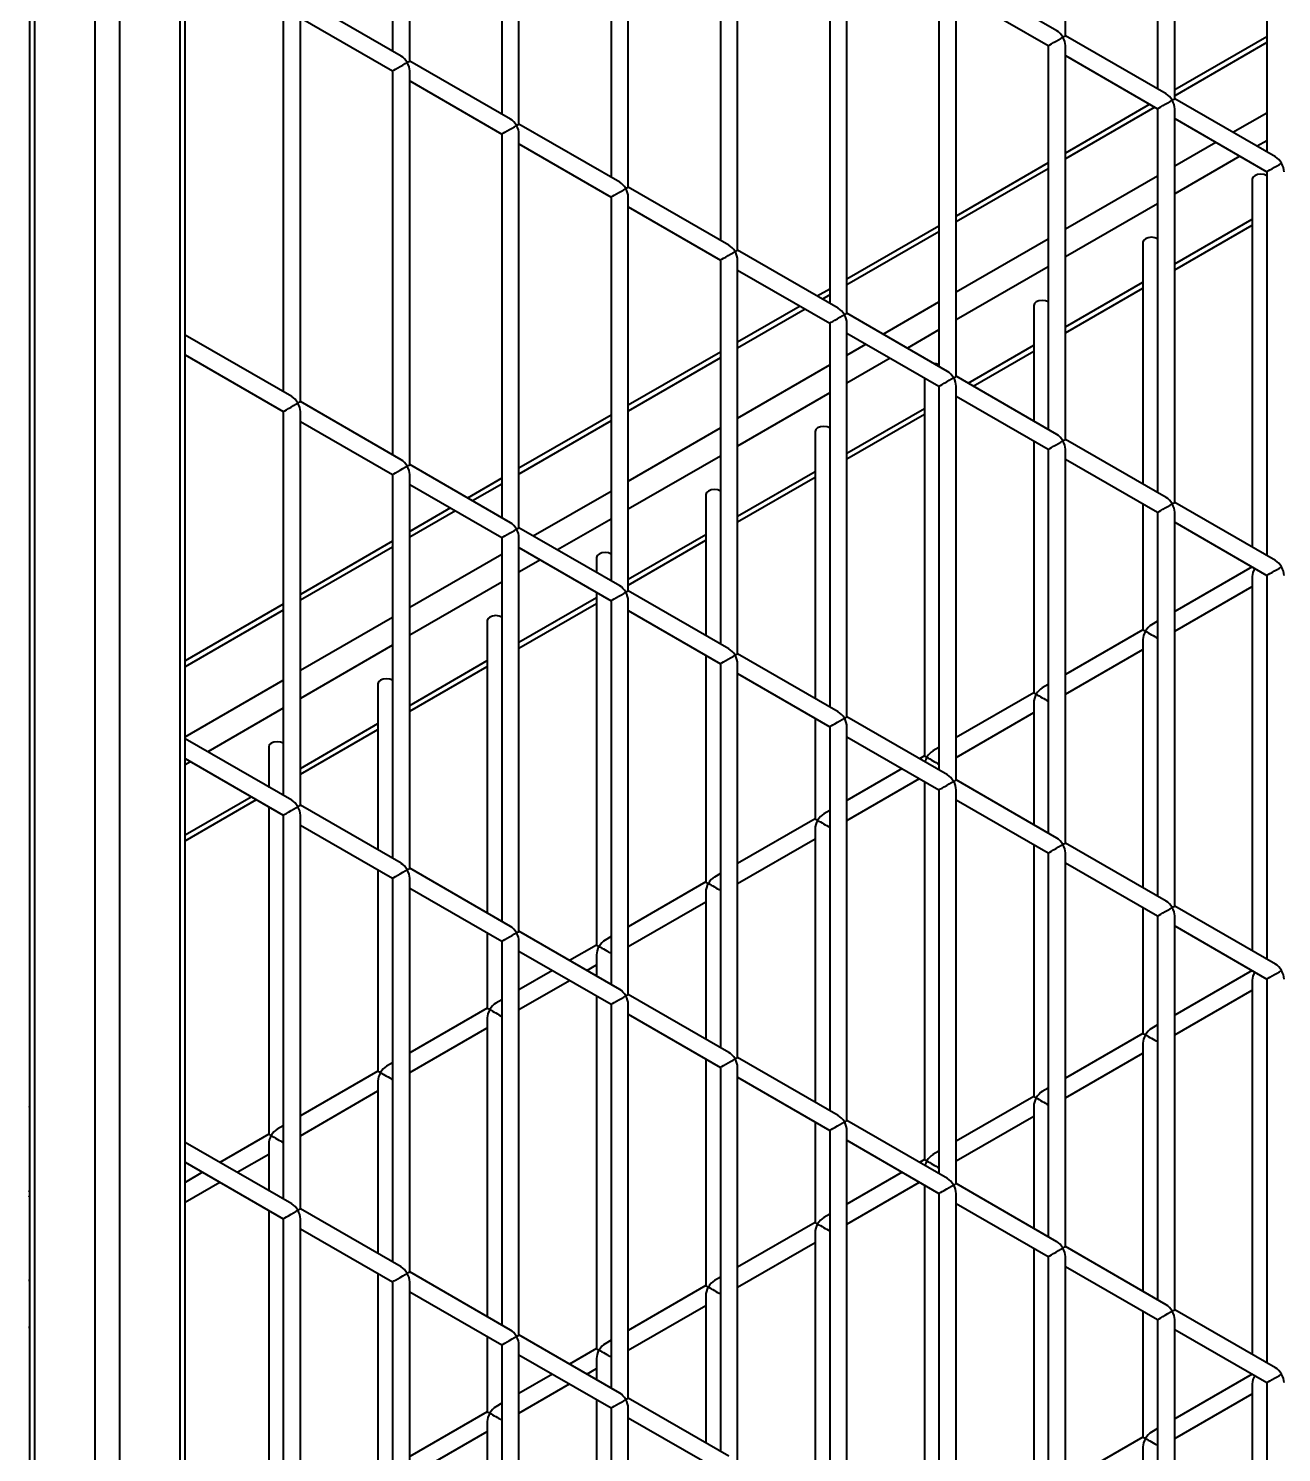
# Model space of a CAD drawing. Header units: millimetres. Extents: x 0 to 297, y 0 to 210.
# Drawn here: x 234.023 to 237.671, y 98.726 to 102.874 of the extents above; entities that cross this region are included whole.
import ezdxf

# ---------------------------------------------------------------- set-up
doc = ezdxf.new("R2010")
doc.units = ezdxf.units.MM
doc.layers.add('轮廓实线层', color=7, linetype='Continuous', lineweight=40)

msp = doc.modelspace()

# ---------------------------------------------------------------- linework, layer by layer
at = {"layer": '轮廓实线层', "color": 7, "linetype": 'Continuous', "lineweight": 40}
for p, q in [((234.2171, 93.6401), (234.2171, 108.3379)), ((234.2878, 108.297), (234.2878, 93.681)), ((234.4646, 93.783), (234.4646, 107.9908)), ((234.4792, 93.7915), (234.4792, 107.9416)), ((234.0256, 106.83), (234.0256, 95.2142)), ((237.0422, 102.8532), (237.0422, 104.0001)), ((235.083, 103.9265), (235.083, 102.8084)), ((235.133, 102.7795), (235.133, 103.9265)), ((237.3104, 103.8164), (237.3104, 102.6983)), ((237.3604, 102.6695), (237.3604, 103.8164)), ((235.4012, 103.7428), (235.4012, 102.6247)), ((235.4512, 102.5958), (235.4512, 103.7428)), ((237.6286, 103.6327), (237.6286, 102.5147)), ((235.7194, 103.5591), (235.7194, 102.441)), ((235.7694, 102.4121), (235.7694, 103.5591)), ((236.0376, 103.3754), (236.0376, 102.2573)), ((236.0876, 102.2284), (236.0876, 103.3754)), ((236.3558, 103.1917), (236.3558, 102.0736)), ((236.4058, 102.0447), (236.4058, 103.1917)), ((236.674, 103.008), (236.674, 101.8899)), ((237.0172, 102.8676), (236.724, 103.0369)), ((236.724, 101.861), (236.724, 103.008)), ((236.724, 102.9791), (236.9922, 102.8243)), ((234.7648, 102.9343), (234.7648, 101.8162)), ((235.108, 102.7939), (234.8148, 102.9632)), ((234.8148, 101.7874), (234.8148, 102.9343)), ((234.8148, 102.9055), (235.083, 102.7506)), ((237.3354, 102.6839), (237.0422, 102.8532)), ((237.6286, 102.85), (237.3604, 102.6952)), ((236.9922, 102.8243), (236.9922, 101.7062)), ((237.0422, 101.6773), (237.0422, 102.8243)), ((235.4262, 102.6102), (235.133, 102.7795)), ((237.0422, 102.7954), (237.3104, 102.6406)), ((235.083, 102.7506), (235.083, 101.6325)), ((235.133, 101.6037), (235.133, 102.7506)), ((235.133, 102.7218), (235.4012, 102.5669)), ((237.2882, 102.6535), (237.0422, 102.5115)), ((237.3104, 102.6406), (237.3104, 101.5225)), ((237.6536, 102.5002), (237.3604, 102.6695)), ((237.3604, 101.4937), (237.3604, 102.6406)), ((235.7444, 102.4266), (235.4512, 102.5958)), ((237.3604, 102.6117), (237.6286, 102.4569)), ((235.4012, 102.5669), (235.4012, 101.4489)), ((235.4512, 101.42), (235.4512, 102.5669)), ((235.4512, 102.5381), (235.7194, 102.3832)), ((236.9922, 102.4826), (236.724, 102.3278)), ((237.5862, 102.4352), (237.5862, 101.3633)), ((237.6286, 102.4569), (237.6286, 101.3388)), ((235.7194, 102.3832), (235.7194, 101.2652)), ((236.0626, 102.2429), (235.7694, 102.4121)), ((235.7694, 101.2363), (235.7694, 102.3832)), ((235.7694, 102.3544), (236.0376, 102.1996)), ((237.3604, 102.1715), (237.5862, 102.3018)), ((236.674, 102.2989), (236.4058, 102.1441)), ((236.3808, 102.0592), (236.0876, 102.2284)), ((237.268, 102.2515), (237.268, 101.547)), ((236.0376, 102.1996), (236.0376, 101.0815)), ((236.0876, 101.0526), (236.0876, 102.1996)), ((236.0876, 102.1707), (236.3558, 102.0159)), ((236.3558, 102.1152), (236.3198, 102.0944)), ((237.0422, 101.9878), (237.268, 102.1181)), ((236.2698, 102.0655), (236.0876, 101.9604)), ((236.9498, 102.0678), (236.9498, 101.7307)), ((236.3558, 102.0159), (236.3558, 100.8978)), ((236.699, 101.8755), (236.4058, 102.0447)), ((236.4058, 100.8689), (236.4058, 102.0159)), ((234.7898, 101.8018), (234.4792, 101.9811)), ((236.4058, 101.987), (236.674, 101.8322)), ((236.0376, 101.9315), (235.7694, 101.7767)), ((236.7734, 101.8326), (236.9498, 101.9344)), ((234.4792, 101.9234), (234.7648, 101.7585)), ((236.6316, 101.8567), (236.6316, 100.7554)), ((237.0172, 101.6918), (236.724, 101.861)), ((236.674, 101.8322), (236.674, 100.7141)), ((236.724, 100.6852), (236.724, 101.8322)), ((236.724, 101.8033), (236.9922, 101.6485)), ((235.108, 101.6181), (234.8148, 101.7874)), ((234.7648, 101.7585), (234.7648, 100.6404)), ((234.8148, 100.6116), (234.8148, 101.7585)), ((234.8148, 101.7296), (235.083, 101.5748)), ((235.7194, 101.7478), (235.4512, 101.593)), ((236.4058, 101.6204), (236.6316, 101.7507)), ((236.3134, 101.7004), (236.3134, 100.9223)), ((236.9498, 101.673), (236.9498, 100.9391)), ((236.9922, 101.6485), (236.9922, 100.5304)), ((237.3354, 101.5081), (237.0422, 101.6773)), ((237.0422, 100.5015), (237.0422, 101.6485)), ((235.4262, 101.4344), (235.133, 101.6037)), ((237.0422, 101.6196), (237.3104, 101.4648)), ((235.083, 101.5748), (235.083, 100.4567)), ((235.133, 100.4279), (235.133, 101.5748)), ((235.4012, 101.5641), (235.3014, 101.5065)), ((236.0876, 101.4367), (236.3134, 101.567)), ((235.133, 101.5459), (235.4012, 101.3911)), ((235.9952, 101.5167), (235.9952, 101.106)), ((235.2514, 101.4776), (235.133, 101.4093)), ((237.268, 101.4893), (237.268, 101.1228)), ((237.6536, 101.3244), (237.3604, 101.4937)), ((237.3104, 101.4648), (237.3104, 100.3467)), ((237.3604, 100.3178), (237.3604, 101.4648)), ((237.3604, 101.4359), (237.6286, 101.2811)), ((235.4012, 101.3911), (235.4012, 100.273)), ((235.7444, 101.2507), (235.4512, 101.42)), ((235.4512, 100.2442), (235.4512, 101.3911)), ((235.083, 101.3805), (234.8148, 101.2256)), ((235.4512, 101.3623), (235.7194, 101.2074)), ((235.7694, 101.253), (235.9952, 101.3833)), ((235.677, 101.333), (235.677, 101.2897)), ((237.5854, 101.306), (237.3604, 101.1761)), ((237.5862, 101.2776), (237.5862, 100.1875)), ((237.6286, 101.2811), (237.6286, 100.163)), ((235.677, 101.2319), (235.677, 100.2043)), ((236.0626, 101.067), (235.7694, 101.2363)), ((237.3604, 101.1184), (237.5862, 101.2487)), ((234.7648, 101.1968), (234.4792, 101.0319)), ((235.4512, 101.0693), (235.677, 101.1996)), ((235.7194, 101.2074), (235.7194, 100.0893)), ((235.7694, 100.0605), (235.7694, 101.2074)), ((235.3588, 101.1493), (235.3588, 100.2975)), ((235.7694, 101.1786), (236.0376, 101.0237)), ((237.3104, 101.1473), (237.293, 101.1372)), ((237.268, 101.1228), (237.0422, 100.9924)), ((237.0422, 100.9347), (237.268, 101.065)), ((237.268, 101.0939), (237.268, 100.3712)), ((235.133, 100.8856), (235.3588, 101.0159)), ((235.9952, 101.0482), (235.9952, 100.388)), ((236.0376, 101.0237), (236.0376, 99.9057)), ((236.3808, 100.8833), (236.0876, 101.0526)), ((236.0876, 99.8768), (236.0876, 101.0237)), ((236.0876, 100.9949), (236.3558, 100.84)), ((235.0406, 100.9656), (235.0406, 100.4812)), ((236.9498, 100.9391), (236.724, 100.8087)), ((236.9922, 100.9636), (236.9748, 100.9535)), ((236.9498, 100.9102), (236.9498, 100.5549)), ((236.3134, 100.8645), (236.3134, 100.5717)), ((236.699, 100.6997), (236.4058, 100.8689)), ((236.724, 100.751), (236.9498, 100.8813)), ((234.8148, 100.7019), (235.0406, 100.8323)), ((236.3558, 100.84), (236.3558, 99.722)), ((236.4058, 99.6931), (236.4058, 100.84)), ((236.4058, 100.8112), (236.674, 100.6564)), ((234.7898, 100.626), (234.4792, 100.8053)), ((234.7224, 100.782), (234.7224, 100.6649)), ((236.674, 100.7799), (236.6566, 100.7698)), ((234.4792, 100.7476), (234.7648, 100.5827)), ((236.6316, 100.7554), (236.617, 100.747)), ((236.567, 100.7181), (236.4058, 100.625)), ((236.4058, 100.5673), (236.617, 100.6892)), ((237.0172, 100.516), (236.724, 100.6852)), ((236.6316, 100.6808), (236.6316, 99.5796)), ((236.674, 100.6564), (236.674, 99.5383)), ((236.724, 99.5094), (236.724, 100.6564)), ((234.4792, 100.5082), (234.6866, 100.6279)), ((234.7224, 100.6072), (234.7224, 99.6532)), ((235.108, 100.4423), (234.8148, 100.6116)), ((236.724, 100.6275), (236.9922, 100.4727)), ((234.7648, 100.5827), (234.7648, 99.4646)), ((234.8148, 99.4357), (234.8148, 100.5827)), ((236.3134, 100.5717), (236.0876, 100.4414)), ((236.3558, 100.5962), (236.3384, 100.5861)), ((234.8148, 100.5538), (235.083, 100.399)), ((236.3134, 100.5428), (236.3134, 99.7465)), ((236.0876, 100.3836), (236.3134, 100.514)), ((236.9498, 100.4972), (236.9498, 99.7633)), ((237.3354, 100.3323), (237.0422, 100.5015)), ((236.9922, 100.4727), (236.9922, 99.3546)), ((237.0422, 99.3257), (237.0422, 100.4727)), ((237.0422, 100.4438), (237.3104, 100.289)), ((235.0406, 100.4235), (235.0406, 99.8369)), ((235.083, 100.399), (235.083, 99.2809)), ((235.4262, 100.2586), (235.133, 100.4279)), ((235.133, 99.252), (235.133, 100.399)), ((236.0376, 100.4125), (236.0202, 100.4024)), ((235.133, 100.3701), (235.4012, 100.2153)), ((235.9952, 100.388), (235.7694, 100.2577)), ((235.9952, 100.3591), (235.9952, 99.9301)), ((235.7694, 100.1999), (235.9952, 100.3303)), ((237.268, 100.3135), (237.268, 99.9469)), ((237.6536, 100.1486), (237.3604, 100.3178)), ((237.3104, 100.289), (237.3104, 99.1709)), ((237.3604, 99.142), (237.3604, 100.289)), ((235.3588, 100.2398), (235.3588, 100.0206)), ((235.7444, 100.0749), (235.4512, 100.2442)), ((235.7194, 100.2288), (235.702, 100.2187)), ((237.3604, 100.2601), (237.6286, 100.1053)), ((235.4012, 100.2153), (235.4012, 99.0972)), ((235.4512, 99.0684), (235.4512, 100.2153)), ((235.4512, 100.1864), (235.7194, 100.0316)), ((235.677, 100.2043), (235.5986, 100.1591)), ((235.6486, 100.1302), (235.677, 100.1466)), ((235.677, 100.1754), (235.677, 100.1138)), ((235.5486, 100.1302), (235.4512, 100.074)), ((237.5854, 100.1302), (237.3604, 100.0003)), ((237.5862, 100.1018), (237.5862, 99.0117)), ((237.6286, 100.1053), (237.6286, 98.9872)), ((235.4512, 100.0162), (235.5986, 100.1013)), ((236.0626, 99.8912), (235.7694, 100.0605)), ((237.3604, 99.9426), (237.5862, 100.0729)), ((235.3588, 100.0206), (235.133, 99.8903)), ((235.4012, 100.0451), (235.3838, 100.035)), ((235.677, 100.0561), (235.677, 99.0285)), ((235.7194, 100.0316), (235.7194, 98.9135)), ((235.7694, 98.8847), (235.7694, 100.0316)), ((235.3588, 99.9917), (235.3588, 99.1217)), ((235.7694, 100.0027), (236.0376, 99.8479)), ((235.133, 99.8325), (235.3588, 99.9629)), ((237.268, 99.9469), (237.0422, 99.8166)), ((237.3104, 99.9714), (237.293, 99.9614)), ((237.268, 99.9181), (237.268, 99.1954)), ((235.083, 99.8614), (235.0656, 99.8514)), ((235.9952, 99.8724), (235.9952, 99.2122)), ((236.3808, 99.7075), (236.0876, 99.8768)), ((237.0422, 99.7589), (237.268, 99.8892)), ((235.0406, 99.8369), (234.8148, 99.7066)), ((236.0376, 99.8479), (236.0376, 98.7298)), ((236.0876, 98.701), (236.0876, 99.8479)), ((236.0876, 99.8191), (236.3558, 99.6642)), ((234.8148, 99.6489), (235.0406, 99.7792)), ((235.0406, 99.8081), (235.0406, 99.3054)), ((236.9922, 99.7877), (236.9748, 99.7777)), ((234.0256, 99.7325), (234.0231, 99.731)), ((236.9498, 99.7633), (236.724, 99.6329)), ((236.9498, 99.7344), (236.9498, 99.3791)), ((236.3134, 99.6887), (236.3134, 99.3959)), ((236.699, 99.5238), (236.4058, 99.6931)), ((236.724, 99.5752), (236.9498, 99.7055)), ((234.7224, 99.6532), (234.5802, 99.5712)), ((234.7648, 99.6777), (234.7474, 99.6677)), ((236.3558, 99.6642), (236.3558, 98.5461)), ((236.4058, 98.5173), (236.4058, 99.6642)), ((234.7898, 99.4502), (234.4792, 99.6295)), ((234.7224, 99.6244), (234.7224, 99.4891)), ((236.4058, 99.6354), (236.674, 99.4805)), ((236.674, 99.6041), (236.6566, 99.594)), ((234.4792, 99.5718), (234.7648, 99.4069)), ((234.6302, 99.5423), (234.7224, 99.5955)), ((236.6316, 99.5796), (236.617, 99.5712)), ((234.5302, 99.5423), (234.4792, 99.5128)), ((236.567, 99.5423), (236.4058, 99.4492)), ((234.0231, 99.486), (234.0256, 99.4875)), ((234.4792, 99.4551), (234.5802, 99.5134)), ((236.4058, 99.3915), (236.617, 99.5134)), ((236.6316, 99.505), (236.6316, 98.4037)), ((236.674, 99.4805), (236.674, 98.3625)), ((237.0172, 99.3401), (236.724, 99.5094)), ((236.724, 98.3336), (236.724, 99.4805)), ((234.0231, 99.4732), (234.0256, 99.4728)), ((236.724, 99.4517), (236.9922, 99.2968)), ((234.7224, 99.4314), (234.7224, 98.4774)), ((234.7648, 99.4069), (234.7648, 98.2888)), ((235.108, 99.2665), (234.8148, 99.4357)), ((234.8148, 98.2599), (234.8148, 99.4069)), ((236.3558, 99.4204), (236.3384, 99.4103)), ((234.8148, 99.378), (235.083, 99.2232)), ((236.3134, 99.3959), (236.0876, 99.2655)), ((236.3134, 99.367), (236.3134, 98.5706)), ((236.0876, 99.2078), (236.3134, 99.3381)), ((236.9498, 99.3213), (236.9498, 98.5874)), ((237.3354, 99.1565), (237.0422, 99.3257)), ((236.9922, 99.2968), (236.9922, 98.1788)), ((237.0422, 98.1499), (237.0422, 99.2968)), ((235.0406, 99.2477), (235.0406, 98.6611)), ((235.4262, 99.0828), (235.133, 99.252)), ((236.0376, 99.2367), (236.0202, 99.2266)), ((237.0422, 99.268), (237.3104, 99.1132)), ((234.0231, 99.2283), (234.0256, 99.2278)), ((235.083, 99.2232), (235.083, 98.1051)), ((235.133, 98.0762), (235.133, 99.2232)), ((235.133, 99.1943), (235.4012, 99.0395)), ((235.9952, 99.2122), (235.7694, 99.0818)), ((235.7694, 99.0241), (235.9952, 99.1544)), ((235.9952, 99.1833), (235.9952, 98.7543)), ((237.268, 99.1376), (237.268, 98.7711)), ((237.3104, 99.1132), (237.3104, 97.9951)), ((237.6536, 98.9728), (237.3604, 99.142)), ((237.3604, 97.9662), (237.3604, 99.1132)), ((234.0256, 99.0905), (234.0231, 99.09)), ((235.7444, 98.8991), (235.4512, 99.0684)), ((237.3604, 99.0843), (237.6286, 98.9295)), ((235.3588, 99.064), (235.3588, 98.8448)), ((235.4012, 99.0395), (235.4012, 97.9214)), ((235.4512, 97.8925), (235.4512, 99.0395)), ((235.677, 99.0285), (235.5986, 98.9833)), ((235.7194, 99.053), (235.702, 99.0429)), ((235.4512, 99.0106), (235.7194, 98.8558)), ((235.677, 98.9996), (235.677, 98.938)), ((235.5486, 98.9544), (235.4512, 98.8982)), ((235.6486, 98.9544), (235.677, 98.9708)), ((237.5854, 98.9544), (237.3604, 98.8245)), ((235.4512, 98.8404), (235.5986, 98.9255)), ((237.5862, 98.926), (237.5862, 97.8359)), ((237.6286, 98.9295), (237.6286, 97.8114)), ((235.4012, 98.8693), (235.3838, 98.8592)), ((235.677, 98.8803), (235.677, 97.8527)), ((236.0626, 98.7154), (235.7694, 98.8847)), ((237.3604, 98.7668), (237.5862, 98.8971)), ((235.3588, 98.8448), (235.133, 98.7145)), ((235.3588, 98.8159), (235.3588, 97.9459)), ((235.7194, 98.8558), (235.7194, 97.7377)), ((235.7694, 97.7088), (235.7694, 98.8558)), ((235.7694, 98.8269), (236.0376, 98.6721)), ((235.133, 98.6567), (235.3588, 98.7871)), ((237.3104, 98.7956), (237.293, 98.7856)), ((237.268, 98.7711), (237.0422, 98.6408)), ((237.268, 98.7423), (237.268, 98.0196))]:
    msp.add_line(p, q, dxfattribs=at)
at = {"layer": '轮廓实线层', "color": 8, "linetype": 'Continuous', "lineweight": 40}
for p, q in [((234.0403, 106.8334), (234.0403, 95.2095)), ((237.6286, 102.8331), (237.3604, 102.6782)), ((237.3028, 102.645), (237.0422, 102.4946)), ((237.5296, 102.5718), (237.6286, 102.6289)), ((237.3604, 102.4741), (237.4796, 102.5429)), ((237.6286, 102.5473), (237.6003, 102.531)), ((237.5503, 102.5021), (237.3604, 102.3925)), ((236.9922, 102.4657), (236.724, 102.3109)), ((237.0422, 102.2904), (237.3104, 102.4452)), ((237.3104, 102.3636), (237.0422, 102.2088)), ((237.3604, 102.1884), (237.5862, 102.3187)), ((236.674, 102.282), (236.4058, 102.1272)), ((236.724, 102.1067), (236.9922, 102.2616)), ((236.9922, 102.1799), (236.724, 102.0251)), ((237.0422, 102.0047), (237.268, 102.135)), ((236.3558, 102.0983), (236.3344, 102.086)), ((236.2844, 102.0571), (236.0876, 101.9435)), ((236.5112, 101.9839), (236.674, 102.0779)), ((236.674, 101.9962), (236.5819, 101.9431)), ((236.4058, 101.923), (236.4612, 101.955)), ((236.7587, 101.841), (236.9498, 101.9513)), ((236.0376, 101.9146), (235.7694, 101.7598)), ((236.0876, 101.7393), (236.3558, 101.8942)), ((236.5319, 101.9142), (236.4058, 101.8414)), ((236.3558, 101.8125), (236.0876, 101.6577)), ((236.4058, 101.6373), (236.6316, 101.7676)), ((235.7194, 101.7309), (235.4512, 101.5761)), ((235.7694, 101.5557), (236.0376, 101.7105)), ((236.0376, 101.6288), (235.7694, 101.474)), ((236.0876, 101.4536), (236.3134, 101.5839)), ((235.4012, 101.5472), (235.316, 101.498)), ((235.4928, 101.396), (235.7194, 101.5268)), ((235.266, 101.4692), (235.133, 101.3924)), ((235.7194, 101.4451), (235.5635, 101.3552)), ((235.7694, 101.2699), (235.9952, 101.4002)), ((235.083, 101.3635), (234.8148, 101.2087)), ((235.133, 101.1883), (235.4012, 101.3431)), ((235.5135, 101.3263), (235.4512, 101.2903)), ((235.4012, 101.2614), (235.133, 101.1066)), ((235.4512, 101.0862), (235.677, 101.2165)), ((234.7648, 101.1798), (234.4792, 101.015)), ((234.8148, 101.0046), (235.083, 101.1594)), ((235.083, 101.0778), (234.8148, 100.9229)), ((235.133, 100.9025), (235.3588, 101.0329)), ((234.4792, 100.8108), (234.7648, 100.9757)), ((234.7648, 100.8941), (234.5451, 100.7672)), ((234.8148, 100.7188), (235.0406, 100.8492)), ((234.4951, 100.7384), (234.4792, 100.7292)), ((234.7219, 100.6652), (234.7224, 100.6655)), ((234.4792, 100.5251), (234.6719, 100.6363))]:
    msp.add_line(p, q, dxfattribs=at)
at = {"layer": '轮廓实线层', "color": 7, "linetype": 'Continuous', "lineweight": 40, "flags": 128}
for points in [[(237.6289, 102.4454), (237.6207, 102.4485), (237.6112, 102.4496), (237.6016, 102.4485), (237.5935, 102.4454), (237.5881, 102.4407), (237.5862, 102.4352)], [(237.3107, 102.2617), (237.3025, 102.2648), (237.293, 102.2659), (237.2834, 102.2648), (237.2753, 102.2617), (237.2699, 102.257), (237.268, 102.2515)], [(236.9925, 102.078), (236.9843, 102.0811), (236.9748, 102.0822), (236.9652, 102.0811), (236.9571, 102.078), (236.9517, 102.0733), (236.9498, 102.0678)], [(236.6743, 101.8943), (236.6662, 101.8974), (236.6592, 101.8985)], [(236.3561, 101.7106), (236.348, 101.7137), (236.3384, 101.7148), (236.3288, 101.7137), (236.3207, 101.7106), (236.3153, 101.7059), (236.3134, 101.7004)], [(236.0379, 101.5269), (236.0298, 101.5301), (236.0202, 101.5312), (236.0106, 101.5301), (236.0025, 101.5269), (235.9971, 101.5222), (235.9952, 101.5167)], [(235.7197, 101.3432), (235.7116, 101.3464), (235.702, 101.3475), (235.6924, 101.3464), (235.6843, 101.3432), (235.6789, 101.3386), (235.677, 101.333)], [(235.4015, 101.1595), (235.3934, 101.1627), (235.3838, 101.1638), (235.3742, 101.1627), (235.3661, 101.1595), (235.3607, 101.1549), (235.3588, 101.1493)], [(235.0833, 100.9759), (235.0752, 100.979), (235.0656, 100.9801), (235.056, 100.979), (235.0479, 100.9759), (235.0425, 100.9712), (235.0406, 100.9656)], [(234.7651, 100.7922), (234.757, 100.7953), (234.7474, 100.7964), (234.7378, 100.7953), (234.7297, 100.7922), (234.7243, 100.7875), (234.7224, 100.782)]]:
    msp.add_lwpolyline(points, dxfattribs=at)
at = {"layer": '轮廓实线层', "color": 7, "linetype": 'Continuous', "lineweight": 40}
for centre, major_axis, ratio, start_param, end_param in [((237.0172, 102.8387), (0.025, 0.0144), 0.00007, 3.141552, 5.497747), ((237.0172, 102.8387), (-0.0177, 0.0306), 0.577335, 4.712348, 5.497828), ((237.0172, 102.8387), (0.025, 0.0144), 0.00007, 5.497747, 6.283145), ((237.0172, 102.8387), (-0.0177, 0.0306), 0.577335, 3.92695, 4.712348), ((235.108, 102.7651), (0.025, 0.0144), 0.00007, 3.141552, 5.497747), ((235.108, 102.7651), (-0.0177, 0.0306), 0.577335, 4.712348, 5.497828), ((235.108, 102.7651), (0.025, 0.0144), 0.00007, 5.497747, 6.283145), ((235.108, 102.7651), (-0.0177, 0.0306), 0.577335, 3.92695, 4.712348), ((237.3354, 102.655), (-0.0177, 0.0306), 0.577335, 4.712348, 5.497828), ((237.3354, 102.655), (0.025, 0.0144), 0.00007, 3.141552, 5.497747), ((237.3354, 102.655), (0.025, 0.0144), 0.00007, 5.497747, 6.283145), ((237.3354, 102.655), (-0.0177, 0.0306), 0.577335, 3.92695, 4.712348), ((235.4262, 102.5814), (0.025, 0.0144), 0.00007, 3.141552, 5.497747), ((235.4262, 102.5814), (-0.0177, 0.0306), 0.577335, 4.712348, 5.497828), ((235.4262, 102.5814), (0.025, 0.0144), 0.00007, 5.497747, 6.283145), ((235.4262, 102.5814), (-0.0177, 0.0306), 0.577335, 3.92695, 4.712348), ((237.6536, 102.4714), (0.025, 0.0144), 0.00007, 3.141552, 5.497747), ((237.6536, 102.4714), (-0.0177, 0.0306), 0.577335, 4.712348, 5.497828), ((237.6536, 102.4714), (-0.0177, 0.0306), 0.577335, 3.92695, 4.712348), ((235.7444, 102.3977), (-0.0177, 0.0306), 0.577335, 4.712348, 5.497828), ((235.7444, 102.3977), (0.025, 0.0144), 0.00007, 3.141552, 5.497747), ((235.7444, 102.3977), (0.025, 0.0144), 0.00007, 5.497747, 6.283145), ((235.7444, 102.3977), (-0.0177, 0.0306), 0.577335, 3.92695, 4.712348), ((236.0626, 102.214), (0.025, 0.0144), 0.00007, 3.141552, 5.497747), ((236.0626, 102.214), (-0.0177, 0.0306), 0.577335, 4.712348, 5.497828), ((236.0626, 102.214), (0.025, 0.0144), 0.00007, 5.497747, 6.283145), ((236.0626, 102.214), (-0.0177, 0.0306), 0.577335, 3.92695, 4.712348), ((236.3808, 102.0303), (-0.0177, 0.0306), 0.577335, 4.712348, 5.497828), ((236.3808, 102.0303), (0.025, 0.0144), 0.00007, 3.141552, 5.497747), ((236.3808, 102.0303), (0.025, 0.0144), 0.00007, 5.497747, 6.283145), ((236.3808, 102.0303), (-0.0177, 0.0306), 0.577335, 3.92695, 4.712348), ((236.699, 101.8466), (0.025, 0.0144), 0.00007, 3.141552, 5.497747), ((236.699, 101.8466), (-0.0177, 0.0306), 0.577335, 4.712348, 5.497828), ((236.699, 101.8466), (0.025, 0.0144), 0.00007, 5.497747, 6.283145), ((236.699, 101.8466), (-0.0177, 0.0306), 0.577335, 3.92695, 4.712348), ((234.7898, 101.7729), (0.025, 0.0144), 0.00007, 3.141552, 5.497747), ((234.7898, 101.7729), (-0.0177, 0.0306), 0.577335, 4.712348, 5.497828), ((234.7898, 101.7729), (0.025, 0.0144), 0.00007, 5.497747, 6.283145), ((234.7898, 101.7729), (-0.0177, 0.0306), 0.577335, 3.92695, 4.712348), ((237.0172, 101.6629), (-0.0177, 0.0306), 0.577335, 4.712348, 5.497828), ((237.0172, 101.6629), (0.025, 0.0144), 0.00007, 3.141552, 5.497747), ((237.0172, 101.6629), (0.025, 0.0144), 0.00007, 5.497747, 6.283145), ((237.0172, 101.6629), (-0.0177, 0.0306), 0.577335, 3.92695, 4.712348), ((235.108, 101.5892), (0.025, 0.0144), 0.00007, 3.141552, 5.497747), ((235.108, 101.5892), (-0.0177, 0.0306), 0.577335, 4.712348, 5.497828), ((235.108, 101.5892), (0.025, 0.0144), 0.00007, 5.497747, 6.283145), ((235.108, 101.5892), (-0.0177, 0.0306), 0.577335, 3.92695, 4.712348), ((237.3354, 101.4792), (0.025, 0.0144), 0.00007, 3.141552, 5.497747), ((237.3354, 101.4792), (-0.0177, 0.0306), 0.577335, 4.712348, 5.497828), ((237.3354, 101.4792), (0.025, 0.0144), 0.00007, 5.497747, 6.283145), ((237.3354, 101.4792), (-0.0177, 0.0306), 0.577335, 3.92695, 4.712348), ((235.4262, 101.4056), (-0.0177, 0.0306), 0.577335, 4.712348, 5.497828), ((235.4262, 101.4056), (0.025, 0.0144), 0.00007, 3.141552, 5.497747), ((235.4262, 101.4056), (0.025, 0.0144), 0.00007, 5.497747, 6.283145), ((235.4262, 101.4056), (-0.0177, 0.0306), 0.577335, 3.92695, 4.712348), ((237.6536, 101.2955), (0.025, 0.0144), 0.00007, 3.141552, 5.497747), ((237.6536, 101.2955), (-0.0177, 0.0306), 0.577335, 4.712348, 5.497828), ((237.6536, 101.2955), (-0.0177, 0.0306), 0.577335, 3.92695, 4.712348), ((237.6112, 101.292), (0.0177, 0.0306), 0.577335, 1.570837, 2.356235), ((235.7444, 101.2219), (0.025, 0.0144), 0.00007, 3.141552, 5.497747), ((235.7444, 101.2219), (-0.0177, 0.0306), 0.577335, 4.712348, 5.497828), ((235.7444, 101.2219), (0.025, 0.0144), 0.00007, 5.497747, 6.283145), ((235.7444, 101.2219), (-0.0177, 0.0306), 0.577335, 3.92695, 4.712348), ((237.293, 101.1083), (0.025, -0.0144), 0.00007, 3.141633, 3.927031), ((237.293, 101.1083), (0.0177, 0.0306), 0.577335, 1.570837, 2.356235), ((237.293, 101.1083), (0.0177, 0.0306), 0.577335, 0.785358, 1.570837), ((237.293, 101.1083), (0.025, -0.0144), 0.00007, 3.927031, 5.483713), ((236.0626, 101.0382), (-0.0177, 0.0306), 0.577335, 4.712348, 5.497828), ((236.0626, 101.0382), (0.025, 0.0144), 0.00007, 3.141552, 5.497747), ((236.0626, 101.0382), (0.025, 0.0144), 0.00007, 5.497747, 6.283145), ((236.0626, 101.0382), (-0.0177, 0.0306), 0.577335, 3.92695, 4.712348), ((236.9748, 100.9246), (0.025, -0.0144), 0.00007, 3.141633, 3.927031), ((236.9748, 100.9246), (0.0177, 0.0306), 0.577335, 1.570837, 2.356235), ((236.9748, 100.9246), (0.0177, 0.0306), 0.577335, 0.785358, 1.570837), ((236.9748, 100.9246), (0.025, -0.0144), 0.00007, 3.927031, 5.483713), ((236.3808, 100.8545), (0.025, 0.0144), 0.00007, 3.141552, 5.497747), ((236.3808, 100.8545), (-0.0177, 0.0306), 0.577335, 4.712348, 5.497828), ((236.3808, 100.8545), (0.025, 0.0144), 0.00007, 5.497747, 6.283145), ((236.3808, 100.8545), (-0.0177, 0.0306), 0.577335, 3.92695, 4.712348), ((236.6566, 100.7409), (0.0177, 0.0306), 0.577335, 0.785358, 1.570837), ((236.6566, 100.7409), (0.025, -0.0144), 0.00007, 3.141633, 3.927031), ((236.6566, 100.7409), (0.0177, 0.0306), 0.577335, 1.570837, 1.994966), ((236.6566, 100.7409), (0.025, -0.0144), 0.00007, 3.927031, 5.483713), ((236.699, 100.6708), (-0.0177, 0.0306), 0.577335, 4.712348, 5.497828), ((236.699, 100.6708), (0.025, 0.0144), 0.00007, 5.497747, 6.283145), ((236.699, 100.6708), (0.025, 0.0144), 0.00007, 3.141552, 5.497747), ((236.699, 100.6708), (-0.0177, 0.0306), 0.577335, 3.92695, 4.712348), ((234.7898, 100.5971), (0.025, 0.0144), 0.00007, 3.141552, 5.497747), ((234.7898, 100.5971), (-0.0177, 0.0306), 0.577335, 4.712348, 5.497828), ((234.7898, 100.5971), (0.025, 0.0144), 0.00007, 5.497747, 6.283145), ((234.7898, 100.5971), (-0.0177, 0.0306), 0.577335, 3.92695, 4.712348), ((236.3384, 100.5573), (0.025, -0.0144), 0.00007, 3.141633, 3.927031), ((236.3384, 100.5573), (0.0177, 0.0306), 0.577335, 1.570837, 2.356235), ((236.3384, 100.5573), (0.0177, 0.0306), 0.577335, 0.785358, 1.570837), ((236.3384, 100.5573), (0.025, -0.0144), 0.00007, 3.927031, 5.483713), ((237.0172, 100.4871), (0.025, 0.0144), 0.00007, 3.141552, 5.497747), ((237.0172, 100.4871), (-0.0177, 0.0306), 0.577335, 4.712348, 5.497828), ((237.0172, 100.4871), (0.025, 0.0144), 0.00007, 5.497747, 6.283145), ((237.0172, 100.4871), (-0.0177, 0.0306), 0.577335, 3.92695, 4.712348), ((235.108, 100.4134), (-0.0177, 0.0306), 0.577335, 4.712348, 5.497828), ((235.108, 100.4134), (0.025, 0.0144), 0.00007, 3.141552, 5.497747), ((235.108, 100.4134), (0.025, 0.0144), 0.00007, 5.497747, 6.283145), ((235.108, 100.4134), (-0.0177, 0.0306), 0.577335, 3.92695, 4.712348), ((236.0202, 100.3736), (0.0177, 0.0306), 0.577335, 0.785358, 1.570837), ((236.0202, 100.3736), (0.025, -0.0144), 0.00007, 3.141633, 3.927031), ((236.0202, 100.3736), (0.0177, 0.0306), 0.577335, 1.570837, 2.356235), ((236.0202, 100.3736), (0.025, -0.0144), 0.00007, 3.927031, 5.483713), ((237.3354, 100.3034), (0.025, 0.0144), 0.00007, 3.141552, 5.497747), ((237.3354, 100.3034), (-0.0177, 0.0306), 0.577335, 4.712348, 5.497828), ((237.3354, 100.3034), (0.025, 0.0144), 0.00007, 5.497747, 6.283145), ((237.3354, 100.3034), (-0.0177, 0.0306), 0.577335, 3.92695, 4.712348), ((235.4262, 100.2297), (0.025, 0.0144), 0.00007, 3.141552, 5.497747), ((235.4262, 100.2297), (-0.0177, 0.0306), 0.577335, 4.712348, 5.497828), ((235.4262, 100.2297), (0.025, 0.0144), 0.00007, 5.497747, 6.283145), ((235.4262, 100.2297), (-0.0177, 0.0306), 0.577335, 3.92695, 4.712348), ((235.702, 100.1899), (0.025, -0.0144), 0.00007, 3.141633, 3.927031), ((235.702, 100.1899), (0.0177, 0.0306), 0.577335, 1.570837, 2.356235), ((235.702, 100.1899), (0.0177, 0.0306), 0.577335, 0.785358, 1.570837), ((235.702, 100.1899), (0.025, -0.0144), 0.00007, 3.927031, 5.483713), ((237.6536, 100.1197), (-0.0177, 0.0306), 0.577335, 4.712348, 5.497828), ((237.6112, 100.1162), (0.0177, 0.0306), 0.577335, 1.570837, 2.356235), ((237.6536, 100.1197), (0.025, 0.0144), 0.00007, 3.141552, 5.497747), ((237.6536, 100.1197), (-0.0177, 0.0306), 0.577335, 3.92695, 4.712348), ((235.7444, 100.046), (-0.0177, 0.0306), 0.577335, 4.712348, 5.497828), ((235.7444, 100.046), (0.025, 0.0144), 0.00007, 5.497747, 6.283145), ((235.3838, 100.0062), (0.025, -0.0144), 0.00007, 3.141633, 3.927031), ((235.3838, 100.0062), (0.0177, 0.0306), 0.577335, 0.785358, 1.570837), ((235.7444, 100.046), (0.025, 0.0144), 0.00007, 3.141552, 5.497747), ((235.7444, 100.046), (-0.0177, 0.0306), 0.577335, 3.92695, 4.712348), ((235.3838, 100.0062), (0.0177, 0.0306), 0.577335, 1.570837, 2.356235), ((235.3838, 100.0062), (0.025, -0.0144), 0.00007, 3.927031, 5.483713), ((237.293, 99.9325), (0.025, -0.0144), 0.00007, 3.141633, 3.927031), ((237.293, 99.9325), (0.0177, 0.0306), 0.577335, 1.570837, 2.356235), ((237.293, 99.9325), (0.0177, 0.0306), 0.577335, 0.785358, 1.570837), ((237.293, 99.9325), (0.025, -0.0144), 0.00007, 3.927031, 5.483713), ((236.0626, 99.8624), (0.025, 0.0144), 0.00007, 3.141552, 5.497747), ((236.0626, 99.8624), (-0.0177, 0.0306), 0.577335, 4.712348, 5.497828), ((236.0626, 99.8624), (0.025, 0.0144), 0.00007, 5.497747, 6.283145), ((236.0626, 99.8624), (-0.0177, 0.0306), 0.577335, 3.92695, 4.712348), ((235.0656, 99.8225), (0.025, -0.0144), 0.00007, 3.141633, 3.927031), ((235.0656, 99.8225), (0.0177, 0.0306), 0.577335, 1.570837, 2.356235), ((235.0656, 99.8225), (0.0177, 0.0306), 0.577335, 0.785358, 1.570837), ((235.0656, 99.8225), (0.025, -0.0144), 0.00007, 3.927031, 5.483713), ((236.9748, 99.7488), (0.0177, 0.0306), 0.577335, 0.785358, 1.570837), ((236.9748, 99.7488), (0.025, -0.0144), 0.00007, 3.141633, 3.927031), ((236.9748, 99.7488), (0.0177, 0.0306), 0.577335, 1.570837, 2.356235), ((236.9748, 99.7488), (0.025, -0.0144), 0.00007, 3.927031, 5.483713), ((236.3808, 99.6787), (0.025, 0.0144), 0.00007, 3.141552, 5.497747), ((236.3808, 99.6787), (-0.0177, 0.0306), 0.577335, 4.712348, 5.497828), ((236.3808, 99.6787), (0.025, 0.0144), 0.00007, 5.497747, 6.283145), ((236.3808, 99.6787), (-0.0177, 0.0306), 0.577335, 3.92695, 4.712348), ((234.7474, 99.6388), (0.025, -0.0144), 0.00007, 3.141633, 3.927031), ((234.7474, 99.6388), (0.0177, 0.0306), 0.577335, 1.570837, 2.356235), ((234.7474, 99.6388), (0.0177, 0.0306), 0.577335, 0.785358, 1.570837), ((234.7474, 99.6388), (0.025, -0.0144), 0.00007, 3.927031, 5.483713), ((236.6566, 99.5651), (0.025, -0.0144), 0.00007, 3.141633, 3.927031), ((236.6566, 99.5651), (0.0177, 0.0306), 0.577335, 1.570837, 1.994966), ((236.6566, 99.5651), (0.0177, 0.0306), 0.577335, 0.785358, 1.570837), ((236.6566, 99.5651), (0.025, -0.0144), 0.00007, 3.927031, 5.483713), ((236.699, 99.495), (-0.0177, 0.0306), 0.577335, 4.712348, 5.497828), ((236.699, 99.495), (0.025, 0.0144), 0.00007, 3.141552, 5.497747), ((236.699, 99.495), (0.025, 0.0144), 0.00007, 5.497747, 6.283145), ((236.699, 99.495), (-0.0177, 0.0306), 0.577335, 3.92695, 4.712348), ((234.7898, 99.4213), (-0.0177, 0.0306), 0.577335, 4.712348, 5.497828), ((234.7898, 99.4213), (0.025, 0.0144), 0.00007, 3.141552, 5.497747), ((234.7898, 99.4213), (0.025, 0.0144), 0.00007, 5.497747, 6.283145), ((234.7898, 99.4213), (-0.0177, 0.0306), 0.577335, 3.92695, 4.712348), ((236.3384, 99.3814), (0.0177, 0.0306), 0.577335, 0.785358, 1.570837), ((236.3384, 99.3814), (0.025, -0.0144), 0.00007, 3.141633, 3.927031), ((236.3384, 99.3814), (0.0177, 0.0306), 0.577335, 1.570837, 2.356235), ((236.3384, 99.3814), (0.025, -0.0144), 0.00007, 3.927031, 5.483713), ((237.0172, 99.3113), (0.025, 0.0144), 0.00007, 3.141552, 5.497747), ((237.0172, 99.3113), (-0.0177, 0.0306), 0.577335, 4.712348, 5.497828), ((237.0172, 99.3113), (0.025, 0.0144), 0.00007, 5.497747, 6.283145), ((237.0172, 99.3113), (-0.0177, 0.0306), 0.577335, 3.92695, 4.712348), ((235.108, 99.2376), (0.025, 0.0144), 0.00007, 3.141552, 5.497747), ((235.108, 99.2376), (-0.0177, 0.0306), 0.577335, 4.712348, 5.497828), ((235.108, 99.2376), (0.025, 0.0144), 0.00007, 5.497747, 6.283145), ((235.108, 99.2376), (-0.0177, 0.0306), 0.577335, 3.92695, 4.712348), ((236.0202, 99.1977), (0.025, -0.0144), 0.00007, 3.141633, 3.927031), ((236.0202, 99.1977), (0.0177, 0.0306), 0.577335, 1.570837, 2.356235), ((236.0202, 99.1977), (0.0177, 0.0306), 0.577335, 0.785358, 1.570837), ((236.0202, 99.1977), (0.025, -0.0144), 0.00007, 3.927031, 5.483713), ((237.3354, 99.1276), (-0.0177, 0.0306), 0.577335, 4.712348, 5.497828), ((237.3354, 99.1276), (0.025, 0.0144), 0.00007, 3.141552, 5.497747), ((237.3354, 99.1276), (0.025, 0.0144), 0.00007, 5.497747, 6.283145), ((237.3354, 99.1276), (-0.0177, 0.0306), 0.577335, 3.92695, 4.712348), ((235.4262, 99.0539), (-0.0177, 0.0306), 0.577335, 4.712348, 5.497828), ((235.4262, 99.0539), (0.025, 0.0144), 0.00007, 5.497747, 6.283145), ((235.4262, 99.0539), (0.025, 0.0144), 0.00007, 3.141552, 5.497747), ((235.4262, 99.0539), (-0.0177, 0.0306), 0.577335, 3.92695, 4.712348), ((235.702, 99.0141), (0.025, -0.0144), 0.00007, 3.141633, 3.927031), ((235.702, 99.0141), (0.0177, 0.0306), 0.577335, 1.570837, 2.356235), ((235.702, 99.0141), (0.0177, 0.0306), 0.577335, 0.785358, 1.570837), ((235.702, 99.0141), (0.025, -0.0144), 0.00007, 3.927031, 5.483713), ((237.6112, 98.9404), (0.0177, 0.0306), 0.577335, 1.570837, 2.356235), ((237.6536, 98.9439), (0.025, 0.0144), 0.00007, 3.141552, 5.497747), ((237.6536, 98.9439), (-0.0177, 0.0306), 0.577335, 4.712348, 5.497828), ((237.6536, 98.9439), (-0.0177, 0.0306), 0.577335, 3.92695, 4.712348), ((235.7444, 98.8702), (-0.0177, 0.0306), 0.577335, 4.712348, 5.497828), ((235.3838, 98.8304), (0.0177, 0.0306), 0.577335, 0.785358, 1.570837), ((235.7444, 98.8702), (0.025, 0.0144), 0.00007, 3.141552, 5.497747), ((235.7444, 98.8702), (0.025, 0.0144), 0.00007, 5.497747, 6.283145), ((235.7444, 98.8702), (-0.0177, 0.0306), 0.577335, 3.92695, 4.712348), ((235.3838, 98.8304), (0.025, -0.0144), 0.00007, 3.141633, 3.927031), ((235.3838, 98.8304), (0.0177, 0.0306), 0.577335, 1.570837, 2.356235), ((235.3838, 98.8304), (0.025, -0.0144), 0.00007, 3.927031, 5.483713), ((237.293, 98.7567), (0.0177, 0.0306), 0.577335, 0.785358, 1.570837), ((237.293, 98.7567), (0.025, -0.0144), 0.00007, 3.141633, 3.927031), ((237.293, 98.7567), (0.0177, 0.0306), 0.577335, 1.570837, 2.356235), ((237.293, 98.7567), (0.025, -0.0144), 0.00007, 3.927031, 5.483713)]:
    msp.add_ellipse(centre, major_axis=major_axis, ratio=ratio, start_param=start_param, end_param=end_param, dxfattribs=at)

doc.saveas('drawing.dxf')
